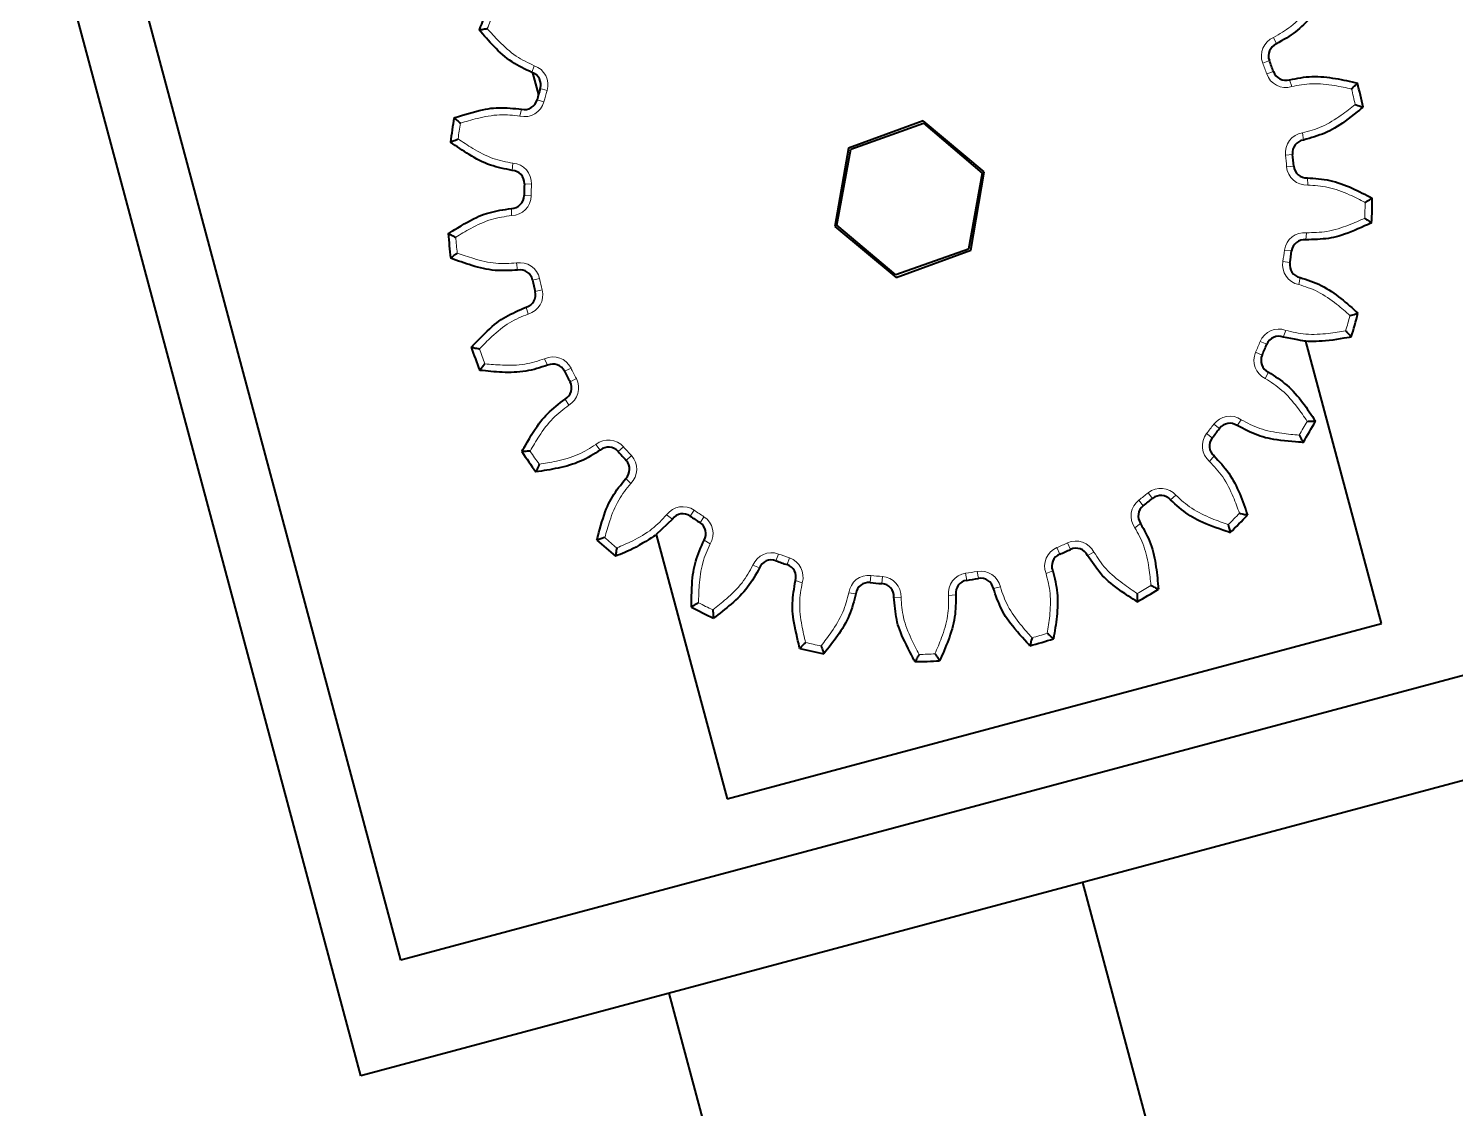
# Model space of a CAD drawing. Header units: inches. Extents: x 0 to 11, y 0 to 8.5.
# Drawn here: x 1.6729 to 2.1726, y 6.0712 to 6.4495 of the extents above; entities that cross this region are included whole.
import ezdxf

# ---------------------------------------------------------------- set-up
doc = ezdxf.new("R2010")
doc.units = ezdxf.units.IN
doc.header["$LTSCALE"] = 0.5
doc.header["$MEASUREMENT"] = 0
doc.layers.add('TANGENT_LINES', color=7, linetype='Continuous', lineweight=15)
doc.layers.add('Visible', color=7, linetype='Continuous', lineweight=40)

msp = doc.modelspace()

# ---------------------------------------------------------------- linework, layer by layer
at = {"layer": 'TANGENT_LINES'}
for p, q in [((2.108893386998218, 6.44636309606758), (2.109868230822414, 6.444060992786138)), ((1.84920191219173, 6.434062406860289), (1.849997543854727, 6.436432421682362)), ((2.105066079290562, 6.437340999743622), (2.107398861456347, 6.438239958789962)), ((2.106467951477498, 6.433530137824288), (2.108827184061904, 6.434357193815547)), ((2.115229481655592, 6.429138999554293), (2.114480101432091, 6.431524042380035)), ((1.852109933780704, 6.428447637738699), (1.854504724349653, 6.427730017971085)), ((1.845563959333388, 6.421209011394267), (1.844999482195938, 6.418773571893623)), ((1.85098323905197, 6.424466867926171), (1.853398894338119, 6.423822966118048)), ((2.118981338471371, 6.412883602988828), (2.119353045978913, 6.410411390714601)), ((1.842322623139736, 6.399785113789441), (1.842503859852295, 6.402278535786221)), ((2.113030568556482, 6.405096765133323), (2.115513624104642, 6.405387342394564)), ((2.113440675530083, 6.401056997012882), (2.11593146894567, 6.401271352234114)), ((2.120834914445414, 6.394624910474994), (2.120702213410865, 6.397121386077806)), ((1.846434299835842, 6.390934034331775), (1.848934194737103, 6.390911110923549)), ((1.846535620182318, 6.395069938525478), (1.849033638780868, 6.39497042429885)), ((1.841995472728295, 6.386430809291873), (1.842054398852731, 6.383931503845982)), ((2.120426347042457, 6.377947158236043), (2.120171562483603, 6.375460175158382)), ((2.112726023679488, 6.371884854509439), (2.115203333097894, 6.371548791947587)), ((1.844183875749542, 6.364873895293831), (1.843739329742472, 6.367334053591096)), ((2.112118596910335, 6.367870013676125), (2.114584445446304, 6.367458199400438)), ((1.84943713014723, 6.361354585690533), (1.851881417079763, 6.361879429849737)), ((2.117680937337745, 6.359801130523082), (2.11817325358619, 6.362252176159441)), ((1.85036755051301, 6.357323421186938), (1.852794607438769, 6.357922916540653)), ((1.847188083848531, 6.351857781829995), (1.847866710689739, 6.349451650991825)), ((2.113137617508587, 6.343748947120298), (2.112272349934201, 6.341403459532457)), ((2.102584786680199, 6.336054448030255), (2.104870752004279, 6.335042340063135)), ((2.104171580334242, 6.339792094361333), (2.106487485161228, 6.338850508023103)), ((1.854668720674469, 6.33152235162602), (1.853626324408319, 6.333794665430123)), ((1.860632151133337, 6.329420038848875), (1.862869122862423, 6.330536263505147)), ((1.864737568515464, 6.326931152544529), (1.862535850477944, 6.325746906926736)), ((2.105965726313777, 6.326855765865838), (2.107052125804713, 6.329107373324098)), ((1.862071208778054, 6.317500509294009), (1.860815521840322, 6.319662279474765)), ((2.087904745657166, 6.310834990838025), (2.089913729075151, 6.309347044055958)), ((2.097573127552445, 6.312437769018221), (2.096151744906458, 6.310381152531443)), ((2.085438289199337, 6.307609389074265), (2.087400735703023, 6.306060581881562)), ((1.871543607613159, 6.303767774410696), (1.87311835654732, 6.301826082933052)), ((1.881306358164569, 6.302910331678614), (1.879417258799674, 6.301272863025615)), ((1.884012657799601, 6.299883145446787), (1.882174620691971, 6.298188560072433)), ((2.086425391167678, 6.297858894929251), (2.088037611425592, 6.299769587431977)), ((1.883775372262299, 6.290085686493486), (1.882021524656434, 6.291867264045937)), ((2.064947624696255, 6.286833025250661), (2.066523454888562, 6.284892211193361)), ((2.074710851320166, 6.285981020404419), (2.072822664301704, 6.284342499796276)), ((1.906034643684758, 6.28073747326787), (1.904612115744773, 6.2786816487958)), ((2.061756481964876, 6.284322144475972), (2.063272101916968, 6.282333955309715)), ((1.896365370558071, 6.279140080526748), (1.898373524893189, 6.277651014992144)), ((1.909408750542638, 6.278478421008991), (1.908049884996198, 6.276379972909396)), ((2.060287723021004, 6.2746324977573), (2.062324462317759, 6.27608221946751)), ((1.911615448728428, 6.268929756731477), (1.909473641149706, 6.270219198585819)), ((2.033027380020953, 6.267655937457978), (2.034000941445802, 6.265353291555534)), ((2.036742697791866, 6.26929432937015), (2.037786359552015, 6.267022596522652)), ((2.045987309708994, 6.266041076095415), (2.043750960052693, 6.264923605641772)), ((1.926531970589169, 6.261459032359327), (1.928847350602894, 6.260516156231703)), ((1.935500210299484, 6.265410890512929), (1.934633636446569, 6.263065885234163)), ((1.939330116837236, 6.26406191678864), (1.938535805371825, 6.261691459175452)), ((1.943842143783435, 6.255362024880998), (1.941446953879045, 6.256078310663288)), ((1.967851628091572, 6.257893608975515), (1.967595458347941, 6.255406768196042)), ((1.971896687196016, 6.257539474766087), (1.97171683932228, 6.255045952209079)), ((2.001056138500951, 6.258657967101248), (2.001426468953724, 6.256185548173205)), ((2.005062184231869, 6.259320923961477), (2.00550810045315, 6.256861013653437)), ((2.029195047691028, 6.258635974305012), (2.031528330206006, 6.259533633875949)), ((1.960147929281506, 6.251835595191141), (1.962625051132203, 6.251498152845251)), ((1.995101032319593, 6.250874444971991), (1.997584249331166, 6.251163639151454)), ((2.013207308476155, 6.253870836126129), (2.01076331425564, 6.253344630605359)), ((1.978430535655521, 6.250235001432842), (1.975932462016048, 6.250333124273062))]:
    msp.add_line(p, q, dxfattribs=at)
for centre, radius, start, end in [((1.981428624503984, 6.389696170287566), 0.1595, 155.9967963810549, 157.9965296429564), ((2.111640954518655, 6.439874688337245), 0.007046173582480076, 112.9506123720609, 201.0746268204714), ((1.847755080332651, 6.429752607350616), 0.007046173582480076, 343.3186992035333, 71.4427136519498), ((1.981428624503995, 6.38969617028757), 0.1324999999999882, 19.31869920353761, 21.0746268204735), ((2.113117376401966, 6.435861169855024), 0.007046173582480076, 199.3186992035371, 287.4427136519512), ((1.981428624503973, 6.389696170287569), 0.1324999999999882, 163.3186992035377, 165.0746268204736), ((1.981428624503984, 6.389696170287566), 0.1595, 11.9967963810546, 13.99652964295628), ((1.846590443753464, 6.425637783682089), 0.007046173582480076, 256.9506123720587, 345.0746268204749), ((1.981428624503984, 6.389696170287566), 0.1595, 170.3967963810551, 172.3965296429566), ((2.120028984719393, 6.405915748262053), 0.007046173582480076, 98.55061237205655, 186.6746268204722), ((1.841993049717811, 6.395250902104749), 0.007046173582480076, 357.7186992035376, 85.84271365195215), ((1.981428624503996, 6.389696170287567), 0.1324999999999882, 4.918699203537657, 6.674626820473524), ((2.120460900635812, 6.401661150651727), 0.007046173582480076, 184.9186992035378, 273.0427136519515), ((1.841888317372204, 6.390975719848935), 0.007046173582480076, 271.3506123720592, 359.4746268204773), ((1.981428624503973, 6.389696170287566), 0.1324999999999882, 177.7186992035378, 179.4746268204734), ((1.981428624503984, 6.389696170287566), 0.1595, 357.5967963810546, 359.5965296429563), ((1.981428624503984, 6.389696170287566), 0.1595, 184.796796381055, 186.7965296429565), ((2.119708244551329, 6.370937672451288), 0.007046173582480076, 84.15061237206201, 172.2746268204699), ((1.981428624503996, 6.389696170287564), 0.1324999999999882, 350.5186992035375, 352.2746268204735), ((1.844992269074958, 6.360400172629935), 0.007046173582480076, 12.11869920353677, 100.2427136519522), ((2.119068515635352, 6.36670932772803), 0.007046173582480076, 170.5186992035369, 258.6427136519485), ((1.981428624503973, 6.389696170287563), 0.1324999999999882, 192.1186992035379, 193.8746268204737), ((1.845954021681386, 6.356233257210986), 0.007046173582480076, 285.7506123720586, 13.87462682047147), ((1.981428624503984, 6.389696170287566), 0.1595, 343.1967963810546, 345.1965296429564), ((2.110698887298821, 6.337138262048507), 0.007046173582480076, 69.75061237205992, 157.8746268204751), ((1.981428624503984, 6.389696170287566), 0.1595, 199.1967963810548, 201.1965296429565), ((2.109027710070997, 6.333201852662042), 0.007046173582480076, 156.1186992035411, 244.2427136519528), ((1.981428624503995, 6.389696170287561), 0.1324999999999882, 336.1186992035378, 337.8746268204738), ((1.856564286421527, 6.327390218431092), 0.007046173582480076, 26.51869920353758, 114.6427136519515), ((1.981428624503974, 6.389696170287561), 0.1324999999999882, 206.5186992035377, 208.2746268204736), ((1.858532093526648, 6.323593392469625), 0.007046173582480076, 300.1506123720587, 28.27462682047105), ((1.981428624503994, 6.389696170287559), 0.1324999999999882, 321.7186992035376, 323.4746268204733), ((2.093567004012144, 6.30664125831485), 0.007046173582480076, 55.35061237206134, 143.4746268204722), ((1.981428624503984, 6.389696170287566), 0.1595, 328.7967963810545, 330.7965296429564), ((2.090969384683858, 6.303244123344032), 0.007046173582480076, 141.7186992035425, 229.8427136519524), ((1.981428624503984, 6.389696170287566), 0.1595, 213.596796381055, 215.5965296429564), ((1.875981989348729, 6.298295176332654), 0.007046173582480076, 40.91869920353517, 129.0427136519534), ((1.981428624503975, 6.389696170287558), 0.1324999999999882, 220.9186992035376, 222.6746268204735), ((1.878832206395041, 6.295107008367575), 0.007046173582480076, 314.550612372057, 42.67462682046965), ((1.981428624503992, 6.389696170287556), 0.1324999999999882, 307.3186992035378, 309.0746268204736), ((2.069389053924858, 6.281362900155039), 0.007046173582480076, 40.95061237206006, 129.074626820473), ((1.902025292168332, 6.274943194833744), 0.007046173582480076, 55.31869920353606, 143.4427136519498), ((1.981428624503978, 6.389696170287556), 0.1324999999999882, 235.318699203538, 237.0746268204736), ((2.066028210471881, 6.278718494083872), 0.007046173582480076, 127.3186992035376, 215.4427136519489), ((1.90557882953645, 6.272564009183561), 0.007046173582480076, 328.9506123720579, 57.07462682046899), ((1.981428624503984, 6.389696170287566), 0.1595, 314.3967963810547, 316.3965296429561), ((1.981428624503984, 6.389696170287566), 0.1595, 227.9967963810548, 229.9965296429565), ((1.933057798383613, 6.258801564814521), 0.007046173582480076, 69.71869920353592, 157.8427136519555), ((2.035771333138029, 6.261166000366932), 0.007046173582480076, 112.9186992035379, 201.0427136519514), ((1.981428624503989, 6.389696170287555), 0.1324999999999882, 292.9186992035378, 294.6746268204738), ((2.039684226561228, 6.262891519779552), 0.007046173582480076, 26.55061237205141, 114.6746268204761), ((1.98142862450398, 6.389696170287555), 0.1324999999999882, 249.7186992035375, 251.4746268204735), ((1.937091374251702, 6.257380854463667), 0.007046173582480076, 343.3506123720651, 71.47462682047305), ((1.967129621499492, 6.250884524253852), 0.007046173582480076, 84.1186992035385, 172.2427136519492), ((1.981428624503983, 6.389696170287554), 0.1324999999999882, 264.1186992035375, 265.8746268204736), ((1.971389791461304, 6.250511557658681), 0.007046173582480076, 357.7506123720543, 85.87462682047348), ((2.002099903562197, 6.251689529927006), 0.007046173582480076, 98.51869920353627, 186.6427136519551), ((1.981428624503986, 6.389696170287554), 0.1324999999999882, 278.5186992035377, 280.2746268204735), ((2.006318985471224, 6.252387741950366), 0.007046173582480076, 12.15061237206475, 100.2746268204741), ((1.981428624503984, 6.389696170287566), 0.1595, 299.9967963810548, 301.9965296429564), ((1.981428624503984, 6.389696170287566), 0.1595, 242.3967963810547, 244.3965296429564), ((1.981428624503984, 6.389696170287566), 0.1595, 285.5967963810549, 287.5965296429564), ((1.981428624503984, 6.389696170287566), 0.1595, 256.7967963810548, 258.7965296429562), ((1.981428624503984, 6.389696170287566), 0.1595, 271.1967963810548, 273.1965296429564)]:
    msp.add_arc(centre, radius, start, end, dxfattribs=at)
for points, knots in [([(2.108893386998218, 6.44636309606758), (2.110944980292139, 6.447515014349679), (2.115146087266741, 6.449873830760044), (2.120574665331735, 6.455677562521448), (2.123109137231393, 6.459032809037049), (2.124298615399827, 6.460607493088806)], [0, 0, 0, 0, 0.3362120122342062, 0.6884710696448649, 1, 1, 1, 1]), ([(1.833546418963915, 6.449454879147484), (1.834853027413272, 6.447975939481337), (1.837637073801541, 6.444824699614465), (1.843494283591848, 6.439453865820872), (1.847863738527273, 6.43742379729071), (1.849997543854727, 6.436432421682361)], [0, 0, 0, 0, 0.3115289303550641, 0.6637879877657498, 1, 1, 1, 1]), ([(2.136193129715449, 6.428273338750923), (2.134266762350135, 6.428701820897439), (2.130162169188715, 6.429614806094367), (2.122266690032348, 6.430517120373023), (2.11753848239026, 6.42959117914207), (2.115229481655592, 6.429138999554293)], [0, 0, 0, 0, 0.3115289303549902, 0.6637879877657139, 1, 1, 1, 1]), ([(2.118981338471371, 6.412883602988828), (2.121254947616946, 6.413489121135092), (2.125910682877582, 6.414729058170884), (2.132612041577085, 6.419000422560238), (2.135901304258823, 6.421619960305936), (2.137445020782449, 6.422849361571073)], [0, 0, 0, 0, 0.3362120122342323, 0.6884710696448849, 1, 1, 1, 1]), ([(1.844999482195938, 6.418773571893623), (1.842662627777547, 6.419047546709143), (1.837877383341028, 6.419608572869521), (1.830074223493542, 6.418104093371274), (1.826051628235277, 6.416879367124805), (1.824163744119934, 6.416304578691491)], [0, 0, 0, 0, 0.3362120122342087, 0.6884710696448895, 1, 1, 1, 1]), ([(1.82333102382382, 6.410800640410621), (1.824964380104755, 6.409693104661504), (1.828444642043157, 6.407333230971934), (1.835453508867354, 6.403587760640093), (1.840190546854819, 6.402708109700704), (1.842503859852295, 6.402278535786221)], [0, 0, 0, 0, 0.3115289303551755, 0.6637879877658067, 1, 1, 1, 1]), ([(2.140924669864505, 6.388572998727033), (2.139165382048982, 6.389467087401711), (2.135416792415155, 6.391372160299986), (2.127993760691403, 6.394209652536847), (2.12318382616671, 6.394488658877354), (2.120834914445414, 6.394624910474994)], [0, 0, 0, 0, 0.3115289303550314, 0.6637879877657137, 1, 1, 1, 1]), ([(1.842054398852731, 6.383931503845982), (1.83972282624711, 6.383615719177237), (1.834948397531491, 6.382969077770158), (1.827764537136282, 6.37957129731989), (1.824172896137134, 6.377384669339681), (1.822487267443476, 6.376358441254337)], [0, 0, 0, 0, 0.3362120122342757, 0.6884710696449826, 1, 1, 1, 1]), ([(2.120426347042457, 6.377947158236043), (2.12277911281532, 6.377968229314401), (2.127596939392968, 6.378011377171493), (2.135150007714019, 6.380481988655236), (2.13898738470648, 6.382201222440482), (2.140788342198727, 6.383008093116088)], [0, 0, 0, 0, 0.3362120122342334, 0.688471069644904, 1, 1, 1, 1]), ([(1.823049482376762, 6.370820330199115), (1.824906956707079, 6.370153788911378), (1.828864756538516, 6.368733560942035), (1.836584887517231, 6.366848795747771), (1.841391863038376, 6.367174834102805), (1.843739329742472, 6.367334053591096)], [0, 0, 0, 0, 0.3115289303552449, 0.6637879877658701, 1, 1, 1, 1]), ([(2.135634486898137, 6.348943231703027), (2.134152821156063, 6.350246748026209), (2.130995772722867, 6.353024205889267), (2.124511604814933, 6.357618586011523), (2.119922169283526, 6.359085008929002), (2.117680937337745, 6.359801130523082)], [0, 0, 0, 0, 0.3115289303551542, 0.6637879877658065, 1, 1, 1, 1]), ([(1.847866710689739, 6.349451650991825), (1.845686921178624, 6.348565948750927), (1.841223303099228, 6.346752270634178), (1.835110130525317, 6.341674684273743), (1.832175119798394, 6.338663548437646), (1.830797660776552, 6.337250362385078)], [0, 0, 0, 0, 0.3362120122343087, 0.6884710696450289, 1, 1, 1, 1]), ([(2.113137617508587, 6.343748947120298), (2.115421706982359, 6.343184247157406), (2.120098903114416, 6.342027894697249), (2.128029093996158, 6.342542515669581), (2.132173468790025, 6.34325341971275), (2.1341185064682, 6.343587061146815)], [0, 0, 0, 0, 0.3362120122341234, 0.6884710696447478, 1, 1, 1, 1]), ([(1.832719484907297, 6.33202605844085), (1.834684365343507, 6.331842392854969), (1.838871019948796, 6.331451048752401), (1.846817330859982, 6.331545415424549), (1.851392203963998, 6.333056656885076), (1.85362632440832, 6.333794665430123)], [0, 0, 0, 0, 0.3115289303551072, 0.6637879877657553, 1, 1, 1, 1]), ([(2.120654982468055, 6.311874121689111), (2.119544037307191, 6.313505160936214), (2.117176899038499, 6.31698048587174), (2.11203901906314, 6.323043072079363), (2.107958453638216, 6.325604770828784), (2.105965726313777, 6.326855765865838)], [0, 0, 0, 0, 0.3115289303550871, 0.6637879877657542, 1, 1, 1, 1]), ([(1.862071208778054, 6.317500509294009), (1.860180166553135, 6.316100541410139), (1.856307824649933, 6.313233786650038), (1.851649453012816, 6.306795437804523), (1.849555490076302, 6.303148994851298), (1.848572751542555, 6.30143764650852)], [0, 0, 0, 0, 0.3362120122341968, 0.6884710696448342, 1, 1, 1, 1]), ([(2.097573127552445, 6.31243776901822), (2.0996450229852, 6.311322780189564), (2.103887703237171, 6.309039585289996), (2.111696733621306, 6.307565880222586), (2.115887699906327, 6.307223785808123), (2.117854603899757, 6.307063234082297)], [0, 0, 0, 0, 0.3362120122342693, 0.6884710696449501, 1, 1, 1, 1]), ([(1.85173342959265, 6.296855411905749), (1.853682255470623, 6.29716616240596), (1.857834701943478, 6.297828291759393), (1.865507896848098, 6.299895860892887), (1.86956321143265, 6.302497348599983), (1.871543607613158, 6.303767774410696)], [0, 0, 0, 0, 0.3115289303551056, 0.6637879877657774, 1, 1, 1, 1]), ([(2.096927373928362, 6.27969485719811), (2.096256954118935, 6.281550935174695), (2.094828462017895, 6.285505759735642), (2.091359701869763, 6.292655617440576), (2.088044403484242, 6.296151631068241), (2.086425391167678, 6.297858894929251)], [0, 0, 0, 0, 0.3115289303551025, 0.6637879877657757, 1, 1, 1, 1]), ([(1.883775372262299, 6.290085686493485), (1.882291898461332, 6.288259418097509), (1.879254146217576, 6.284519715438818), (1.876343278139506, 6.277125149244773), (1.875221934385761, 6.273072518595855), (1.874695665416447, 6.271170538273146)], [0, 0, 0, 0, 0.3362120122342264, 0.6884710696448827, 1, 1, 1, 1]), ([(2.074710851320166, 6.285981020404419), (2.076440367901963, 6.284385801558748), (2.079981949070123, 6.281119225752313), (2.087179148858009, 6.277749792954451), (2.091153372809208, 6.276376195132552), (2.093018555306222, 6.275731538302237)], [0, 0, 0, 0, 0.3362120122341957, 0.688471069644855, 1, 1, 1, 1]), ([(1.878896600359844, 6.267518291664204), (1.880706919782386, 6.268303932653716), (1.884564244639289, 6.269977931440733), (1.891482188481447, 6.273888790062928), (1.894763134216785, 6.277417062976356), (1.896365370558071, 6.279140080526748)], [0, 0, 0, 0, 0.3115289303551288, 0.6637879877657888, 1, 1, 1, 1]), ([(2.06594255418765, 6.25442737976505), (2.065754784671918, 6.256391872265671), (2.065354696150863, 6.260577700280044), (2.063773010787274, 6.26836557762735), (2.061431291831532, 6.272576238739597), (2.060287723021004, 6.274632497757301)], [0, 0, 0, 0, 0.311528930355041, 0.6637879877657346, 1, 1, 1, 1]), ([(1.911615448728428, 6.268929756731477), (1.910632755466163, 6.266791938983259), (1.908620466027401, 6.262414267697688), (1.907640002055145, 6.254528111944397), (1.907561735636231, 6.25032393528799), (1.907525003646174, 6.248350831404019)], [0, 0, 0, 0, 0.3362120122342309, 0.6884710696449141, 1, 1, 1, 1]), ([(2.045987309708994, 6.266041076095415), (2.047265775552281, 6.264065860699606), (2.049883727066814, 6.260021154957849), (2.056016869726328, 6.254967708284133), (2.059524636236676, 6.252648915257686), (2.061170900961325, 6.251560659482412)], [0, 0, 0, 0, 0.3362120122341659, 0.6884710696448133, 1, 1, 1, 1]), ([(1.912502235290421, 6.245858056875369), (1.914060299230325, 6.247069223641428), (1.917380132564265, 6.249649908361702), (1.923108145489943, 6.255158322842235), (1.925408568489041, 6.259391686598763), (1.926531970589169, 6.261459032359327)], [0, 0, 0, 0, 0.3115289303550823, 0.6637879877657684, 1, 1, 1, 1]), ([(2.029647413424421, 6.237659337924332), (2.029954092451626, 6.239608808660279), (2.030607546543758, 6.243762629159541), (2.031012319073136, 6.251699185173676), (2.029791318361403, 6.256359922447091), (2.029195047691028, 6.258635974305012)], [0, 0, 0, 0, 0.3115289303551513, 0.6637879877657987, 1, 1, 1, 1]), ([(1.943842143783435, 6.255362024880998), (1.943421977291634, 6.253046984732002), (1.942561590203986, 6.248306410006373), (1.943573136494816, 6.240424180863068), (1.944542865177677, 6.236332622080374), (1.944997978172902, 6.234412372008739)], [0, 0, 0, 0, 0.3362120122342336, 0.6884710696449116, 1, 1, 1, 1]), ([(1.950438768748813, 6.233235699751799), (1.951646678318577, 6.234796290232133), (1.954220422791692, 6.238121506973595), (1.958398592682609, 6.244881363372123), (1.95957394890807, 6.249553820157706), (1.960147929281506, 6.251835595191141)], [0, 0, 0, 0, 0.3115289303550473, 0.6637879877657467, 1, 1, 1, 1]), ([(1.99032250881702, 6.230444329413352), (1.991104366615995, 6.23225628596863), (1.992770304397468, 6.236117099134123), (1.995136101473145, 6.243703650812111), (1.995112538970666, 6.248521612982817), (1.995101032319593, 6.250874444971991)], [0, 0, 0, 0, 0.3115289303550307, 0.6637879877657004, 1, 1, 1, 1]), ([(2.013207308476155, 6.253870836126129), (2.013954392870132, 6.251639734227834), (2.015484219209228, 6.247071042287892), (2.020167936830956, 6.240651108378109), (2.022988840029942, 6.237532818440894), (2.024312746115036, 6.236069342833347)], [0, 0, 0, 0, 0.3362120122342842, 0.6884710696449838, 1, 1, 1, 1]), ([(1.978430535655521, 6.250235001432841), (1.978599296540128, 6.247888201369751), (1.978944873088593, 6.24308259094869), (1.981884870468849, 6.235699557861254), (1.983841662633928, 6.23197770463829), (1.984760024191157, 6.230230964753179)], [0, 0, 0, 0, 0.3362120122342343, 0.6884710696449489, 1, 1, 1, 1])]:
    msp.add_open_spline(points, degree=3, knots=knots, dxfattribs=at)
at = {"layer": 'Visible'}
for p, q in [((1.78925027649219, 6.082662137206305), (1.672923456136309, 6.516799741057389)), ((1.803269776060424, 6.123153475826088), (1.702599967164926, 6.498858317412335)), ((1.849389624353782, 6.433994771902478), (1.851468153090503, 6.426237597052045)), ((1.986182320184464, 6.417162841042817), (1.960018637712794, 6.407546326886347)), ((1.960849563299477, 6.407167159821325), (1.98626955344535, 6.416253251726358)), ((2.007592306975655, 6.399312684444035), (1.986182320184464, 6.417162841042817)), ((1.98626955344535, 6.416253251726358), (2.006848334929165, 6.398781940448599)), ((1.960018637712794, 6.407546326886347), (1.955264942032313, 6.380079656131096)), ((1.956008354637419, 6.380609756638534), (1.960849563299477, 6.407167159821325)), ((2.006848334929165, 6.398781940448599), (2.002007126267106, 6.372224537265806)), ((2.002838611295175, 6.371846013688784), (2.007592306975655, 6.399312684444035)), ((1.976587136121233, 6.363138445360773), (1.956008354637419, 6.380609756638534)), ((1.955264942032313, 6.380079656131096), (1.976674928823504, 6.362229499532314)), ((2.002007126267106, 6.372224537265806), (1.976587136121233, 6.363138445360773)), ((1.976674928823504, 6.362229499532314), (2.002838611295175, 6.371846013688784)), ((2.146632480338945, 6.241039139658737), (2.120137153773543, 6.339921044563946)), ((1.898373524893189, 6.277651014992143), (1.892746729128634, 6.272200369870137)), ((1.892739747303253, 6.272209910540658), (1.917540028218994, 6.17965400212113)), ((2.273843684752642, 6.249243374639325), (1.803269776060424, 6.123153475826088)), ((1.917540028218994, 6.17965400212113), (2.146632480338945, 6.241039139658737)), ((2.282082451179743, 6.21471612041791), (1.78925027649219, 6.082662137206305)), ((2.168245153000128, 5.679516370352225), (2.042070868512648, 6.150405210668146)), ((1.897181994569288, 6.111582353902768), (2.023356279056768, 5.640693513586847))]:
    msp.add_line(p, q, dxfattribs=at)
for centre, radius, start, end in [((1.981428624503984, 6.389696170287566), 0.162, 155.469577371636, 158.5237486523756), ((2.111640954518655, 6.439874688337245), 0.004546173582480075, 112.9506123720584, 201.0746268204739), ((1.981428624503995, 6.38969617028757), 0.1349999999999882, 19.31869920353762, 21.07462682047338), ((1.847755080332651, 6.429752607350616), 0.004546173582480075, 343.3186992035356, 71.44271365195063), ((2.113117376401966, 6.435861169855024), 0.004546173582480075, 199.3186992035382, 287.4427136519525), ((1.981428624503973, 6.389696170287569), 0.1349999999999882, 163.3186992035376, 165.0746268204735), ((1.981428624503984, 6.389696170287566), 0.162, 11.46957737163558, 14.52374865237496), ((1.846590443753464, 6.425637783682089), 0.004546173582480075, 256.9506123720575, 345.0746268204786), ((1.981428624503984, 6.389696170287566), 0.162, 169.869577371636, 172.9237486523753), ((2.120028984719393, 6.405915748262053), 0.004546173582480075, 98.55061237205943, 186.6746268204766), ((1.981428624503996, 6.389696170287567), 0.1349999999999882, 4.91869920353776, 6.674626820473327), ((2.120460900635812, 6.401661150651727), 0.004546173582480075, 184.9186992035349, 273.0427136519509), ((1.841993049717811, 6.395250902104749), 0.004546173582480075, 357.7186992035377, 85.84271365195124), ((1.841888317372204, 6.390975719848935), 0.004546173582480075, 271.35061237206, 359.474626820476), ((1.981428624503973, 6.389696170287566), 0.1349999999999882, 177.7186992035378, 179.4746268204735), ((1.981428624503984, 6.389696170287566), 0.162, 357.069577371636, 0.1237486523751856), ((1.981428624503984, 6.389696170287566), 0.162, 184.2695773716362, 187.3237486523755), ((2.119708244551329, 6.370937672451288), 0.004546173582480075, 84.15061237206, 172.2746268204697), ((1.981428624503996, 6.389696170287564), 0.1349999999999882, 350.5186992035375, 352.2746268204734), ((2.119068515635352, 6.36670932772803), 0.004546173582480075, 170.5186992035353, 258.6427136519496), ((1.844992269074958, 6.360400172629935), 0.004546173582480075, 12.11869920353677, 100.2427136519508), ((1.981428624503973, 6.389696170287563), 0.1349999999999882, 192.1186992035379, 193.8746268204735), ((1.845954021681386, 6.356233257210986), 0.004546173582480075, 285.7506123720609, 13.87462682047813), ((1.981428624503984, 6.389696170287566), 0.162, 342.6695773716357, 345.7237486523753), ((2.110698887298821, 6.337138262048507), 0.004546173582480075, 69.75061237205765, 157.8746268204721), ((1.981428624503984, 6.389696170287566), 0.162, 198.669577371636, 201.7237486523753), ((1.981428624503995, 6.389696170287561), 0.1349999999999882, 336.1186992035378, 337.8746268204736), ((1.856564286421527, 6.327390218431092), 0.004546173582480075, 26.51869920353854, 114.6427136519521), ((2.109027710070997, 6.333201852662042), 0.004546173582480075, 156.118699203543, 244.2427136519503), ((1.981428624503974, 6.389696170287561), 0.1349999999999882, 206.5186992035381, 208.274626820474), ((1.858532093526648, 6.323593392469625), 0.004546173582480075, 300.1506123720582, 28.27462682047106), ((2.093567004012144, 6.30664125831485), 0.004546173582480075, 55.3506123720595, 143.4746268204712), ((1.981428624503984, 6.389696170287566), 0.162, 328.2695773716356, 331.3237486523752), ((2.090969384683858, 6.303244123344032), 0.004546173582480075, 141.7186992035389, 229.8427136519562), ((1.981428624503994, 6.389696170287559), 0.1349999999999882, 321.7186992035377, 323.4746268204732), ((1.981428624503984, 6.389696170287566), 0.162, 213.0695773716362, 216.1237486523756), ((1.875981989348729, 6.298295176332654), 0.004546173582480075, 40.91869920353833, 129.0427136519524), ((1.981428624503975, 6.389696170287558), 0.1349999999999882, 220.9186992035378, 222.6746268204738), ((1.878832206395041, 6.295107008367575), 0.004546173582480075, 314.5506123720643, 42.67462682047246), ((2.069389053924858, 6.281362900155039), 0.004546173582480075, 40.95061237206449, 129.0746268204745), ((2.066028210471881, 6.278718494083872), 0.004546173582480075, 127.3186992035355, 215.4427136519508), ((1.981428624503992, 6.389696170287556), 0.1349999999999882, 307.3186992035377, 309.0746268204736), ((1.902025292168332, 6.274943194833744), 0.004546173582480075, 55.31869920353727, 143.4427136519574), ((1.981428624503978, 6.389696170287556), 0.1349999999999882, 235.318699203538, 237.0746268204736), ((1.90557882953645, 6.272564009183561), 0.004546173582480075, 328.950612372055, 57.07462682048146), ((1.981428624503984, 6.389696170287566), 0.162, 313.8695773716357, 316.9237486523754), ((1.981428624503984, 6.389696170287566), 0.162, 227.4695773716361, 230.5237486523754), ((1.981428624503989, 6.389696170287555), 0.1349999999999882, 292.9186992035379, 294.6746268204737), ((2.039684226561228, 6.262891519779552), 0.004546173582480075, 26.55061237205265, 114.6746268204805), ((1.933057798383613, 6.258801564814521), 0.004546173582480075, 69.71869920353619, 157.8427136519532), ((1.98142862450398, 6.389696170287555), 0.1349999999999882, 249.7186992035377, 251.4746268204735), ((1.937091374251702, 6.257380854463667), 0.004546173582480075, 343.3506123720642, 71.47462682047225), ((2.035771333138029, 6.261166000366932), 0.004546173582480075, 112.9186992035357, 201.0427136519544), ((2.002099903562197, 6.251689529927006), 0.004546173582480075, 98.5186992035354, 186.6427136519604), ((1.981428624503986, 6.389696170287554), 0.1349999999999882, 278.5186992035377, 280.2746268204736), ((2.006318985471224, 6.252387741950366), 0.004546173582480075, 12.15061237206088, 100.2746268204773), ((1.967129621499492, 6.250884524253852), 0.004546173582480075, 84.11869920353975, 172.2427136519434), ((1.981428624503983, 6.389696170287554), 0.1349999999999882, 264.1186992035377, 265.8746268204735), ((1.971389791461304, 6.250511557658681), 0.004546173582480075, 357.7506123720603, 85.87462682047254), ((1.981428624503984, 6.389696170287566), 0.162, 299.4695773716359, 302.5237486523753), ((1.981428624503984, 6.389696170287566), 0.162, 241.8695773716359, 244.9237486523752), ((1.981428624503984, 6.389696170287566), 0.162, 285.0695773716361, 288.1237486523754), ((1.981428624503984, 6.389696170287566), 0.162, 256.2695773716359, 259.3237486523753), ((1.981428624503984, 6.389696170287566), 0.162, 270.6695773716359, 273.7237486523752)]:
    msp.add_arc(centre, radius, start, end, dxfattribs=at)
for points, knots in [([(2.127194536946694, 6.460380671910936), (2.12719449103342, 6.46038059842123), (2.127189141732549, 6.460372036222815), (2.121801460531971, 6.453073030519789), (2.116977238325062, 6.448215427823107), (2.112221699155459, 6.445436336854569), (2.109868230822414, 6.444060992786138)], [0, 0, 0, 0, 0.002853109168279741, 0.3324123600705973, 0.6696176155694514, 1, 1, 1, 1]), ([(1.830676381713002, 6.449006888488312), (1.830714593960777, 6.449012738186127), (1.830816766050904, 6.449028379136009), (1.831191623611581, 6.449085842228004), (1.831778090865577, 6.449176426614428), (1.832457068132099, 6.449281951261325), (1.833497392683728, 6.449447037613991), (1.83353983345053, 6.449453825824173), (1.833546418963915, 6.449454879147484)], [0, 0, 0, 0, 0.09523579449708484, 0.2546419209837251, 0.4547260145565211, 0.6904988570264466, 0.9519748564054668, 1, 1, 1, 1]), ([(1.849201912191731, 6.43406240686029), (1.846814505276613, 6.43517879626403), (1.841990388062368, 6.437434630117187), (1.835822717939478, 6.443048676221194), (1.832378683979291, 6.447036034311865), (1.830676381713002, 6.449006888488312)], [0, 0, 0, 0, 0.3313236010865683, 0.6694895107181047, 1, 1, 1, 1]), ([(2.114480101432091, 6.431524042380035), (2.117067751426244, 6.432024146955996), (2.122296490105933, 6.433034683986169), (2.130586093556676, 6.432118090820063), (2.135716085840976, 6.430916602732244), (2.138251716323301, 6.430322736377132)], [0, 0, 0, 0, 0.3313236010865985, 0.6694895107181655, 1, 1, 1, 1]), ([(2.136193129715449, 6.428273338750923), (2.136197838379786, 6.42827806177503), (2.136228183671549, 6.42830849960925), (2.136972788590031, 6.429053544703142), (2.137460066906242, 6.429538008759711), (2.137881284714941, 6.429956009870604), (2.138150774893973, 6.430222834234454), (2.138224240331563, 6.430295543276489), (2.138251716323301, 6.430322736377132)], [0, 0, 0, 0, 0.04802514359451333, 0.3095011429735395, 0.5452739854434748, 0.7453580790162687, 0.9047642055029098, 1, 1, 1, 1]), ([(1.821954216517402, 6.418190260856116), (1.821954296858185, 6.418190293323393), (1.821963657267457, 6.418194076047256), (1.83061263082763, 6.420932296149291), (1.83737073580427, 6.422026572615826), (1.84285155649598, 6.421479668647695), (1.845563959333388, 6.421209011394267)], [0, 0, 0, 0, 0.002853109168374911, 0.3324123600706413, 0.6696176155694832, 1, 1, 1, 1]), ([(2.140193553495563, 6.421909479994872), (2.140193490748593, 6.421909420232146), (2.140186180173686, 6.42190245734797), (2.133152573980578, 6.41617262516089), (2.127271876918894, 6.412667368261725), (2.121974609937742, 6.411158242045851), (2.119353045978913, 6.410411390714601)], [0, 0, 0, 0, 0.002853109168278429, 0.3324123600705802, 0.6696176155694262, 1, 1, 1, 1]), ([(2.137445020782449, 6.422849361571073), (2.137451323085337, 6.422847179953586), (2.137491938683775, 6.42283312037864), (2.138487751436546, 6.422489775598604), (2.139138063506923, 6.422267875191483), (2.139699868934386, 6.422076762573518), (2.140059039028738, 6.42195503730473), (2.140156939011265, 6.421921880574867), (2.140193553495563, 6.421909479994872)], [0, 0, 0, 0, 0.04802514359443686, 0.309501142973477, 0.5452739854434313, 0.7453580790162477, 0.9047642055028955, 1, 1, 1, 1]), ([(1.821954216517402, 6.418190260856116), (1.821983694845981, 6.418165252397771), (1.822062514141355, 6.418098384662721), (1.822351651989394, 6.417852988039741), (1.822803652218492, 6.41746848164972), (1.823326610101906, 6.417022768028958), (1.824126099740213, 6.416336951001756), (1.824158687493863, 6.416308927140562), (1.824163744119934, 6.416304578691491)], [0, 0, 0, 0, 0.095235794497113, 0.2546419209837507, 0.4547260145565448, 0.6904988570265057, 0.9519748564055676, 1, 1, 1, 1]), ([(1.820662564817253, 6.409652974961716), (1.820698121796308, 6.409668143880104), (1.82079319421628, 6.409708702606349), (1.82114198444751, 6.40985758367411), (1.821687499333445, 6.410091170660682), (1.822318902368057, 6.410362234836551), (1.823285487904458, 6.410780852893236), (1.823324907157303, 6.410797982428818), (1.82333102382382, 6.410800640410621)], [0, 0, 0, 0, 0.09523579449708208, 0.2546419209837141, 0.4547260145565223, 0.6904988570264541, 0.9519748564055058, 1, 1, 1, 1]), ([(1.842322623139736, 6.399785113789441), (1.839732586248143, 6.40027270581083), (1.834499024480712, 6.401257959329619), (1.827128966564143, 6.405161792664827), (1.822801517630293, 6.408167384151892), (1.820662564817253, 6.409652974961716)], [0, 0, 0, 0, 0.331323601086521, 0.6694895107180031, 1, 1, 1, 1]), ([(2.120702213410865, 6.397121386077806), (2.123332938572663, 6.396962256563817), (2.128648717151761, 6.396640711282673), (2.136449940015528, 6.39369137402957), (2.141119966221832, 6.391251855697073), (2.143428246653013, 6.39004606108701)], [0, 0, 0, 0, 0.3313236010866045, 0.6694895107181281, 1, 1, 1, 1]), ([(1.819878206128865, 6.377635394076073), (1.819878275871312, 6.37763544550327), (1.819886401480941, 6.377641437225032), (1.827582683984164, 6.382444543366099), (1.833856335174686, 6.385185113489293), (1.839300975291968, 6.386018416194399), (1.841995472728296, 6.386430809291872)], [0, 0, 0, 0, 0.002853109168402144, 0.3324123600705773, 0.6696176155694301, 1, 1, 1, 1]), ([(2.140924669864505, 6.388572998727033), (2.140930405165826, 6.38857640237145), (2.140967366686004, 6.388598337377951), (2.141873863652072, 6.389134799797017), (2.142466314535501, 6.389482862334906), (2.142978251661277, 6.389782978562932), (2.143305631831716, 6.389974400666521), (2.14339487122095, 6.390026555308912), (2.143428246653013, 6.39004606108701)], [0, 0, 0, 0, 0.04802514359456672, 0.309501142973574, 0.5452739854435066, 0.7453580790162896, 0.9047642055029125, 1, 1, 1, 1]), ([(2.143216785659326, 6.381414207357632), (2.143216710021282, 6.381414165077), (2.143207897522651, 6.381409239010683), (2.134970313681917, 6.377608606768709), (2.128402647589533, 6.375675943849469), (2.122896499563244, 6.375531606336581), (2.120171562483603, 6.375460175158382)], [0, 0, 0, 0, 0.00285310916834065, 0.3324123600706034, 0.6696176155694487, 1, 1, 1, 1]), ([(2.140788342198727, 6.383008093116088), (2.140793903956956, 6.383004412719145), (2.140829747067505, 6.382980694163053), (2.141708888157007, 6.382400487629434), (2.142283585090583, 6.382023832596286), (2.142780212592072, 6.381699008804271), (2.143097826854079, 6.381491785788404), (2.143184405385222, 6.381435324002573), (2.143216785659326, 6.381414207357633)], [0, 0, 0, 0, 0.04802514352983608, 0.3095011429355992, 0.5452739854184934, 0.7453580790022699, 0.9047642054976754, 1, 1, 1, 1]), ([(1.819878206128865, 6.377635394076073), (1.819912977692229, 6.377618502266642), (1.820005950063985, 6.377573336866122), (1.820347031773317, 6.377407555488112), (1.820880454434813, 6.377147536959356), (1.821497827104658, 6.37684588058865), (1.822442755065076, 6.376380434752355), (1.822481288265322, 6.376361395557109), (1.822487267443476, 6.376358441254337)], [0, 0, 0, 0, 0.09523579450233709, 0.2546419209977283, 0.4547260145815186, 0.6904988570644309, 0.9519748564702061, 1, 1, 1, 1]), ([(1.820750270707831, 6.369045102001449), (1.820780938242401, 6.369068637021482), (1.820862937242421, 6.369131565070155), (1.821163744371211, 6.369362509368646), (1.821634030182553, 6.36972442182594), (1.822178185610396, 6.37014399357166), (1.823010298007591, 6.370789840020391), (1.823044218889782, 6.370816234569605), (1.823049482376762, 6.370820330199115)], [0, 0, 0, 0, 0.09523579450229863, 0.2546419209977044, 0.4547260145814996, 0.6904988570643976, 0.9519748564701783, 1, 1, 1, 1]), ([(1.844183875749543, 6.364873895293831), (1.841553950424864, 6.364702052732925), (1.836239788037789, 6.364354818815256), (1.828130430171613, 6.36630314717592), (1.823191475795859, 6.368138119692452), (1.820750270707831, 6.369045102001449)], [0, 0, 0, 0, 0.3313236010864603, 0.669489510717945, 1, 1, 1, 1]), ([(2.11817325358619, 6.362252176159441), (2.120681755778585, 6.361443811248106), (2.1257505643389, 6.359810387528221), (2.132573227092271, 6.35501362389464), (2.136489852298883, 6.351489359226213), (2.138425744930168, 6.34974740087115)], [0, 0, 0, 0, 0.3313236010865173, 0.669489510718023, 1, 1, 1, 1]), ([(1.827953002667716, 6.337838350221829), (1.827953057429651, 6.337838417377588), (1.8279594376777, 6.33784624161533), (1.83421944338935, 6.344412436972001), (1.839614444216579, 6.3486271006519), (1.844680796996877, 6.35078825055661), (1.847188083848531, 6.351857781829995)], [0, 0, 0, 0, 0.002853109168377373, 0.3324123600705171, 0.6696176155693929, 1, 1, 1, 1]), ([(2.135634486898137, 6.348943231703027), (2.135640888466367, 6.348945102104256), (2.135682143786713, 6.348957156025912), (2.136693574262126, 6.34925132786339), (2.137353971844885, 6.349441118833258), (2.137924461395353, 6.349604492772061), (2.138289161057069, 6.349708484860618), (2.138388567158923, 6.349736808035375), (2.138425744930168, 6.34974740087115)], [0, 0, 0, 0, 0.04802514359446286, 0.3095011429735292, 0.5452739854434716, 0.7453580790162693, 0.9047642055029058, 1, 1, 1, 1]), ([(2.120136813621765, 6.33991402072084), (2.120119499939079, 6.33991306488756), (2.119936412896631, 6.339902957235052), (2.115914200538801, 6.340690442791103), (2.112272349934201, 6.341403459532458)], [0, 0, 0, 0, 0.09456530868861793, 1, 1, 1, 1]), ([(2.136074272642465, 6.34143932091021), (2.136074188365944, 6.341439299974275), (2.136064369408506, 6.341436860753467), (2.127204710007426, 6.33971015208387), (2.122506630310371, 6.339845664979356), (2.120136813621765, 6.33991402072084)], [0, 0, 0, 0, 0.004272058928519567, 0.4977325111062967, 1, 1, 1, 1]), ([(2.1341185064682, 6.343587061146815), (2.134122978216081, 6.343582113223267), (2.134151796684419, 6.343550226010049), (2.13485902644248, 6.342769614233381), (2.135321997917449, 6.342261871195101), (2.135722242560548, 6.341823746102526), (2.13597834411803, 6.341544045923775), (2.136048161150263, 6.341467826783632), (2.136074272642465, 6.34143932091021)], [0, 0, 0, 0, 0.04802514359457367, 0.3095011429735824, 0.545273985443492, 0.745358079016289, 0.9047642055029187, 1, 1, 1, 1]), ([(1.827953002667716, 6.337838350221829), (1.827990882640657, 6.337830636435823), (1.828092166292749, 6.337810011278056), (1.828463760445172, 6.337734261798694), (1.829045088631421, 6.337615069051661), (1.829718084292437, 6.337476424110136), (1.830749077275727, 6.337260595138572), (1.830791134740031, 6.337251736911859), (1.830797660776552, 6.337250362385078)], [0, 0, 0, 0, 0.0952357944971032, 0.254641920983737, 0.4547260145565212, 0.6904988570264508, 0.951974856405472, 1, 1, 1, 1]), ([(1.83093398850107, 6.329734811610916), (1.830957839637171, 6.329765233940728), (1.831021612918496, 6.329846577311098), (1.831255536126658, 6.330145073760694), (1.831621043076263, 6.330612571397976), (1.832043759610651, 6.331154287477773), (1.83268911418618, 6.331986781410727), (1.832715405324068, 6.332020782507073), (1.832719484907297, 6.33202605844085)], [0, 0, 0, 0, 0.09523579449710136, 0.254641920983725, 0.4547260145565327, 0.690498857026448, 0.951974856405483, 1, 1, 1, 1]), ([(1.854668720674469, 6.33152235162602), (1.852164154797039, 6.330701871982914), (1.847103300157217, 6.329043968612869), (1.8387641831203, 6.328914371362639), (1.833524055970278, 6.329463426836868), (1.83093398850107, 6.329734811610916)], [0, 0, 0, 0, 0.3313236010865666, 0.6694895107180648, 1, 1, 1, 1]), ([(2.107052125804713, 6.329107373324098), (2.109280786609333, 6.327700565555751), (2.11378413326725, 6.324857897416757), (2.119199542917432, 6.318515105703055), (2.122116671158278, 6.314127537209159), (2.123558536735927, 6.31195886875902)], [0, 0, 0, 0, 0.3313236010865667, 0.6694895107180813, 1, 1, 1, 1]), ([(1.845671236970392, 6.301299723922037), (1.845671273310922, 6.301299802586715), (1.845675507302949, 6.301308967714813), (1.850105897041469, 6.309225674084046), (1.854283259762006, 6.314649608501193), (1.85865298762739, 6.318002812608837), (1.860815521840322, 6.319662279474765)], [0, 0, 0, 0, 0.002853109168368166, 0.3324123600706828, 0.669617615569488, 1, 1, 1, 1]), ([(2.120654982468055, 6.311874121689111), (2.120661648069117, 6.311874341322966), (2.120704604966128, 6.311875756767544), (2.121757417054335, 6.311909154124999), (2.122444266127526, 6.311928748262207), (2.123037462146116, 6.311945114526365), (2.123416565878093, 6.311955142394511), (2.123519892641596, 6.311957854452396), (2.123558536735927, 6.31195886875902)], [0, 0, 0, 0, 0.04802514359447854, 0.3095011429735428, 0.5452739854434724, 0.7453580790162763, 0.9047642055029185, 1, 1, 1, 1]), ([(2.119214804806154, 6.304496589785443), (2.119214718155181, 6.304496589173548), (2.119204622553216, 6.304496517882319), (2.11015500425968, 6.305134484741286), (2.103468647128483, 6.306604876585159), (2.098574037704589, 6.309130999700248), (2.096151744906458, 6.310381152531443)], [0, 0, 0, 0, 0.002853109168247556, 0.3324123600705025, 0.6696176155693836, 1, 1, 1, 1]), ([(2.117854603899757, 6.307063234082297), (2.117857704660906, 6.30705732952839), (2.117877687716611, 6.307019277248973), (2.118368568296658, 6.306087308937981), (2.118690724112498, 6.305480381257052), (2.118969437054298, 6.304956483874785), (2.119147934104521, 6.304621881124049), (2.11919660277694, 6.304530693758482), (2.119214804806154, 6.304496589785443)], [0, 0, 0, 0, 0.04802514359447676, 0.3095011429735053, 0.5452739854434625, 0.745358079016247, 0.9047642055028849, 1, 1, 1, 1]), ([(1.848572751542555, 6.30143764650852), (1.848566088702583, 6.30143735489273), (1.848523149599542, 6.301435475555913), (1.847470872673937, 6.301388126334764), (1.846784540814372, 6.301355048275504), (1.846191834091253, 6.301325925922164), (1.845813076122971, 6.301306883884501), (1.845709845214899, 6.301301672845), (1.845671236970392, 6.301299723922037)], [0, 0, 0, 0, 0.04802514352982783, 0.3095011429356, 0.545273985418498, 0.7453580790022821, 0.9047642054976864, 1, 1, 1, 1]), ([(1.87311835654732, 6.301826082933052), (1.87089652120237, 6.300408519961236), (1.866406966419346, 6.297544119304897), (1.858362067604242, 6.29534473951563), (1.853150024140624, 6.294573378772825), (1.850573837754926, 6.294192113908488)], [0, 0, 0, 0, 0.3313236010865437, 0.6694895107180645, 1, 1, 1, 1]), ([(1.85173342959265, 6.29685541190575), (1.851730790248414, 6.29684928717406), (1.851713780823817, 6.296809815944643), (1.85129573407119, 6.295842983182723), (1.851021017264838, 6.295213160782545), (1.850783255322834, 6.294669452561135), (1.850630914290781, 6.294322159590159), (1.85058937383796, 6.294227512001212), (1.850573837754926, 6.294192113908488)], [0, 0, 0, 0, 0.04802514352982223, 0.3095011429355907, 0.5452739854184948, 0.745358079002279, 0.9047642054976803, 1, 1, 1, 1]), ([(2.088037611425592, 6.299769587431977), (2.089846395887641, 6.297852731712581), (2.09350131881049, 6.293979434448254), (2.09716920525268, 6.286489155584961), (2.098903542631941, 6.281513970330413), (2.0997607834389, 6.279054857199725)], [0, 0, 0, 0, 0.3313236010865458, 0.6694895107180677, 1, 1, 1, 1]), ([(1.87191960721255, 6.27031537144678), (1.871919622848266, 6.270315456677585), (1.871921444546975, 6.270325386817328), (1.87424384063126, 6.279095168422335), (1.876941086182109, 6.285387567829468), (1.880339623060064, 6.289722131993743), (1.882021524656433, 6.291867264045937)], [0, 0, 0, 0, 0.002853109168458769, 0.3324123600707022, 0.6696176155694907, 1, 1, 1, 1]), ([(2.093697724519334, 6.272907261645764), (2.093697640438488, 6.272907282602312), (2.093687844279017, 6.272909724224944), (2.085081192291421, 6.275778196734201), (2.078970570946595, 6.278865222914941), (2.074857955950767, 6.282529223092497), (2.072822664301704, 6.284342499796275)], [0, 0, 0, 0, 0.002853109168143026, 0.3324123600705148, 0.6696176155694168, 1, 1, 1, 1]), ([(2.062324462317759, 6.276082219467511), (2.063599717857243, 6.273775758891617), (2.066176564795916, 6.269115206014064), (2.067866461235408, 6.260948081769477), (2.068309032957097, 6.255697888941274), (2.068527785400754, 6.253102846252025)], [0, 0, 0, 0, 0.3313236010865827, 0.6694895107181225, 1, 1, 1, 1]), ([(2.093018555306222, 6.275731538302237), (2.093020090248413, 6.275725048122808), (2.093029982282602, 6.275683221741853), (2.093273669852459, 6.274658455893057), (2.093434767774454, 6.273990479067796), (2.093574436455788, 6.273413727795126), (2.09366411337262, 6.273045246793816), (2.093688575653545, 6.272944820840368), (2.093697724519334, 6.272907261645764)], [0, 0, 0, 0, 0.04802514359453332, 0.3095011429735515, 0.5452739854434824, 0.7453580790162777, 0.9047642055029081, 1, 1, 1, 1]), ([(2.096927373928362, 6.27969485719811), (2.096933884738029, 6.279693412264187), (2.09697584407188, 6.279684100294102), (2.098003885717408, 6.279454624692736), (2.098674029027709, 6.279302790825581), (2.09925265882695, 6.279171121062525), (2.099622346147461, 6.279086554622424), (2.099723101172054, 6.279063485154866), (2.0997607834389, 6.279054857199725)], [0, 0, 0, 0, 0.0480251435945942, 0.3095011429735962, 0.5452739854435209, 0.745358079016296, 0.9047642055029174, 1, 1, 1, 1]), ([(1.874695665416447, 6.271170538273146), (1.874689284423722, 6.271168598838075), (1.874648161703542, 6.271156100023364), (1.873640719265178, 6.27084854773522), (1.872984175961814, 6.270645825091283), (1.872417332645096, 6.270470217502137), (1.872055209617069, 6.270357580428708), (1.871956517830628, 6.270326860620714), (1.87191960721255, 6.27031537144678)], [0, 0, 0, 0, 0.04802514359451329, 0.3095011429735436, 0.5452739854434985, 0.7453580790162729, 0.9047642055029138, 1, 1, 1, 1]), ([(1.892746729128634, 6.272200369870137), (1.892734826263716, 6.272190731871919), (1.892606077085753, 6.272086480974644), (1.884984122154512, 6.267127738356374), (1.880601833342294, 6.265469777202881), (1.878435774510467, 6.264650287307707)], [0, 0, 0, 0, 0.04899300013279786, 0.529940357776337, 1, 1, 1, 1]), ([(1.878896600359844, 6.267518291664204), (1.878895567094293, 6.267511702974002), (1.878888908147637, 6.267469241733955), (1.878724436632947, 6.266428819801392), (1.878614981021871, 6.265750465138503), (1.878519903544722, 6.265164709520151), (1.878458716836091, 6.264790441722413), (1.878442019351198, 6.264688436970992), (1.878435774510467, 6.264650287307707)], [0, 0, 0, 0, 0.04802514352987023, 0.3095011429356235, 0.545273985418506, 0.7453580790022781, 0.9047642054976551, 1, 1, 1, 1]), ([(1.905048831757123, 6.246832153614555), (1.905048825705575, 6.246832240056122), (1.905048120646933, 6.246842311260307), (1.905116598389837, 6.255914130469851), (1.906164248913261, 6.262679620270391), (1.908378052232801, 6.267723187883444), (1.909473641149706, 6.270219198585819)], [0, 0, 0, 0, 0.002853109168347007, 0.3324123600705985, 0.6696176155694543, 1, 1, 1, 1]), ([(2.061126363781681, 6.248656210155609), (2.061126287554072, 6.248656251363826), (2.061117406365822, 6.248661052484189), (2.053494508281603, 6.253579793966475), (2.048343575535535, 6.258089485275856), (2.0452713656931, 6.262661139909473), (2.043750960052693, 6.264923605641773)], [0, 0, 0, 0, 0.002853109168256129, 0.3324123600706274, 0.6696176155694827, 1, 1, 1, 1]), ([(1.928847350602894, 6.260516156231703), (1.9275832576181, 6.258203558989439), (1.925028966311604, 6.253530606048164), (1.919038727033875, 6.247727615284923), (1.914842984401932, 6.244540745625104), (1.912769130812307, 6.242965553421138)], [0, 0, 0, 0, 0.3313236010865519, 0.6694895107180872, 1, 1, 1, 1]), ([(1.942977279585208, 6.232325607366996), (1.942977252226638, 6.232325689587883), (1.942974064712079, 6.232335269045716), (1.940784321405164, 6.241139110095038), (1.94011654916579, 6.247952589683087), (1.941006517522547, 6.253388254842846), (1.941446953879045, 6.256078310663288)], [0, 0, 0, 0, 0.002853109168327481, 0.3324123600705844, 0.6696176155694445, 1, 1, 1, 1]), ([(2.031528330206006, 6.259533633875949), (2.032189927827317, 6.256982491844113), (2.033526786011677, 6.251827523030947), (2.033132510040173, 6.243496723857939), (2.032255507695353, 6.238301412380332), (2.031822026755158, 6.235733496208583)], [0, 0, 0, 0, 0.3313236010865253, 0.6694895107180264, 1, 1, 1, 1]), ([(1.962625051132203, 6.251498152845251), (1.961975791500266, 6.248943842956167), (1.960663864091869, 6.243782473007702), (1.956304964314458, 6.236672081940172), (1.953033580908839, 6.23254189488925), (1.95141661561475, 6.230500443829748)], [0, 0, 0, 0, 0.3313236010865698, 0.6694895107181149, 1, 1, 1, 1]), ([(1.997584249331166, 6.251163639151454), (1.997590618422572, 6.248528113299975), (1.997603488136275, 6.243202634200372), (1.995149813563109, 6.235231614849519), (1.993008342434495, 6.230417625249668), (1.991949865312151, 6.22803818721263)], [0, 0, 0, 0, 0.3313236010866188, 0.6694895107181293, 1, 1, 1, 1]), ([(2.02354730097743, 6.233267218069234), (2.023547237392717, 6.233267276939855), (2.023539829213407, 6.233274135885895), (2.017379659754264, 6.239934083724012), (2.01351206765519, 6.245583079671581), (2.011673301209344, 6.250775134887263), (2.01076331425564, 6.253344630605358)], [0, 0, 0, 0, 0.002853109168365683, 0.3324123600705484, 0.6696176155694105, 1, 1, 1, 1]), ([(2.061170900961325, 6.251560659482412), (2.061170773638495, 6.251553991479304), (2.06116995309828, 6.251511019102155), (2.061151135871712, 6.25045784552266), (2.061141053524946, 6.249770790993646), (2.061132902048901, 6.249177425234175), (2.061128124101848, 6.248798218998783), (2.061126842936204, 6.248694864589449), (2.061126363781681, 6.248656210155609)], [0, 0, 0, 0, 0.04802514359451623, 0.3095011429735441, 0.5452739854434628, 0.7453580790162699, 0.904764205502906, 1, 1, 1, 1]), ([(2.06594255418765, 6.25442737976505), (2.065948501107784, 6.254424361053872), (2.065986826419139, 6.254404906774488), (2.066925501984671, 6.253926977010214), (2.067536831963217, 6.253613255419008), (2.068064538104788, 6.253341822924191), (2.068401580199868, 6.253167975796289), (2.068493432676804, 6.25312057434278), (2.068527785400754, 6.253102846252025)], [0, 0, 0, 0, 0.04802514352980105, 0.3095011429355867, 0.5452739854184798, 0.745358079002269, 0.9047642054976726, 1, 1, 1, 1]), ([(1.907525003646174, 6.248350831404019), (1.907519305441958, 6.248347366011506), (1.907482582996472, 6.248325033065402), (1.906583276358702, 6.247776602351617), (1.905997774641958, 6.247416972932289), (1.905492411581918, 6.247105914178), (1.905169677015795, 6.246906759470377), (1.90508172551889, 6.246852461132408), (1.905048831757123, 6.246832153614555)], [0, 0, 0, 0, 0.04802514359450815, 0.3095011429735327, 0.5452739854434977, 0.7453580790162748, 0.9047642055029118, 1, 1, 1, 1]), ([(1.912502235290421, 6.245858056875369), (1.91250287302743, 6.245851418218293), (1.912506982964825, 6.24580863496349), (1.912606421038224, 6.24475999739671), (1.912669104121015, 6.244075733989396), (1.912722685176281, 6.243484736153858), (1.912756497377005, 6.243107010151552), (1.912765692024425, 6.243004057571337), (1.912769130812307, 6.242965553421138)], [0, 0, 0, 0, 0.04802514352994219, 0.3095011429356465, 0.5452739854185206, 0.7453580790022769, 0.9047642054976591, 1, 1, 1, 1]), ([(1.983321766828695, 6.227707232356181), (1.983321719882141, 6.227707305190147), (1.983316250194926, 6.227715790989063), (1.979005875463481, 6.235698476166769), (1.976664639047002, 6.242131829561588), (1.976174852456049, 6.247618049435085), (1.975932462016048, 6.250333124273062)], [0, 0, 0, 0, 0.002853109168242272, 0.3324123600704977, 0.6696176155694212, 1, 1, 1, 1]), ([(2.024312746115036, 6.236069342833347), (2.024310964527345, 6.236062915981719), (2.024299482970286, 6.236021497720872), (2.024019343302843, 6.235006091179979), (2.023838714198244, 6.234343129110078), (2.023683254752039, 6.233770432216723), (2.023584322157086, 6.233404327669641), (2.023557378045222, 6.233304538942071), (2.02354730097743, 6.233267218069234)], [0, 0, 0, 0, 0.04802514359448367, 0.309501142973526, 0.5452739854434798, 0.7453580790162718, 0.9047642055029189, 1, 1, 1, 1]), ([(2.029647413424421, 6.237659337924332), (2.029652422788198, 6.237654935112605), (2.029684705956941, 6.237626560907769), (2.030475035004204, 6.236930207065522), (2.030989139540254, 6.236474310031566), (2.03143276430648, 6.236080169906911), (2.031715983581747, 6.235827965545617), (2.031793162082091, 6.235759210513811), (2.031822026755158, 6.235733496208583)], [0, 0, 0, 0, 0.04802514359455909, 0.3095011429735684, 0.5452739854434991, 0.7453580790162813, 0.9047642055029165, 1, 1, 1, 1]), ([(1.944997978172902, 6.234412372008739), (1.944993320796323, 6.234407598402141), (1.944963306031836, 6.234376834585783), (1.94422864193813, 6.233621985365091), (1.943750971034194, 6.23312804600941), (1.943338842050487, 6.232701081055507), (1.943075774545995, 6.23242792233641), (1.943004089654639, 6.232353457232735), (1.942977279585208, 6.232325607366996)], [0, 0, 0, 0, 0.04802514359468246, 0.3095011429736438, 0.545273985443555, 0.7453580790163086, 0.9047642055029192, 1, 1, 1, 1]), ([(1.950438768748813, 6.233235699751799), (1.950441037417028, 6.233229428259068), (1.95045565799602, 6.233189011218675), (1.950812757597594, 6.232198047772773), (1.951043640765654, 6.23155087040739), (1.951242513658568, 6.230991764922229), (1.951369200223724, 6.230634314629254), (1.951403709269944, 6.230536883109494), (1.95141661561475, 6.230500443829748)], [0, 0, 0, 0, 0.04802514359447141, 0.3095011429735114, 0.5452739854434585, 0.7453580790162729, 0.9047642055029196, 1, 1, 1, 1]), ([(1.984760024191157, 6.230230964753179), (1.984756700282313, 6.230225182875755), (1.984735279136865, 6.230187921192864), (1.984211419234136, 6.229274083417944), (1.983871592962652, 6.228676870152212), (1.983578593635031, 6.228160826777012), (1.98339172269097, 6.227830827613372), (1.983340808630526, 6.227740874660316), (1.983321766828695, 6.227707232356181)], [0, 0, 0, 0, 0.0480251435945258, 0.3095011429735367, 0.5452739854434715, 0.7453580790162533, 0.9047642055028947, 1, 1, 1, 1]), ([(1.99032250881702, 6.230444329413352), (1.990326265867671, 6.230438819145939), (1.990350478423504, 6.230403307871332), (1.990942801671979, 6.229532284423958), (1.991327377686723, 6.228962857634598), (1.991659046502022, 6.228470775153676), (1.991870647248801, 6.228156060486555), (1.991928302363532, 6.228070272007961), (1.991949865312151, 6.22803818721263)], [0, 0, 0, 0, 0.04802514359447351, 0.3095011429735187, 0.5452739854434598, 0.7453580790162558, 0.9047642055029077, 1, 1, 1, 1])]:
    msp.add_open_spline(points, degree=3, knots=knots, dxfattribs=at)

doc.saveas('drawing.dxf')
